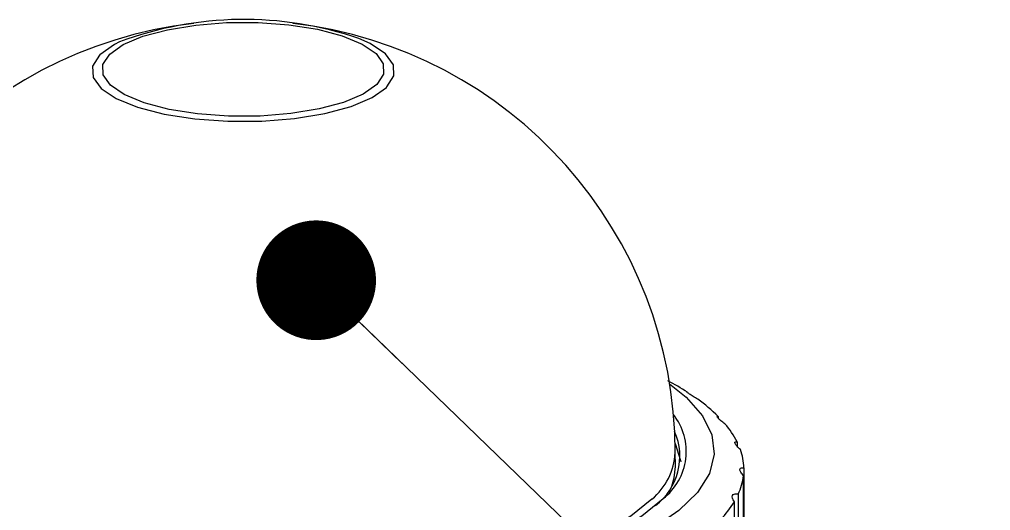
# Model space of a CAD drawing. Header units: millimetres. Extents: x 0 to 297, y 0 to 210.
# Drawn here: x 149.9 to 158.14, y 178.55 to 182.72 of the extents above; entities that cross this region are included whole.
import ezdxf

# ---------------------------------------------------------------- set-up
doc = ezdxf.new("R2010")
doc.units = ezdxf.units.MM
doc.layers.add('图框', color=7, linetype='Continuous')
doc.dimstyles.new('SLDDIMSTYLE0', dxfattribs={"dimtxt": 0.18, "dimasz": 1.016, "dimexe": 0, "dimexo": 0.0625, "dimgap": 0, "dimtad": 0, "dimtih": 1, "dimtoh": 1, "dimdec": 0, "dimrnd": 1e-09, "dimzin": 0, "dimdsep": 46, "dimtxsty": 'Standard', "dimblk1": 'DOT', "dimblk2": 'DOT', "dimsah": 1, "dimcen": 0.09, "dimadec": 0, "dimazin": 0, "dimtfac": 1.016, "dimtdec": 0, "dimtofl": 0, "dimtmove": 0, "dimatfit": 3, "dimldrblk": 'DOT', "dimfxl": 1, "dimfrac": 2, "dimtolj": 1, "dimtzin": 0, "dimarcsym": 0})

# ---------------------------------------------------------------- blocks, each defined once
blk = doc.blocks.new('_Dot')
at = {"color": 0, "linetype": 'ByBlock', "lineweight": -2}
blk.add_line((-0.5, 0), (-1, 0), dxfattribs=at)
at = {"color": 0, "linetype": 'ByBlock', "const_width": 0.5}
blk.add_lwpolyline([(-0.25, 0, 1), (0.25, 0, 1)], format="xyb", close=True, dxfattribs=at)

msp = doc.modelspace()

# ---------------------------------------------------------------- linework, layer by layer
at = {"color": 7, "linetype": 'Continuous', "lineweight": 25}
for p, q in [((155.8304, 179.3489), (155.8304, 179.3334)), ((155.9911, 179.1331), (155.9911, 179.0953)), ((155.4677, 178.9238), (155.4654, 179.0492)), ((156.0486, 178.9116), (156.0486, 178.2074)), ((156.0456, 178.1417), (156.0456, 178.846)), ((156.0015, 178.6899), (156.0015, 177.9856)), ((155.9677, 177.921), (155.9677, 178.6252))]:
    msp.add_line(p, q, dxfattribs=at)
at = {"color": 7, "linetype": 'Continuous', "lineweight": 25, "flags": 128}
for points in [[(152.9317, 182.1652), (152.8171, 182.0844), (152.6514, 182.0142), (152.443, 181.9579), (152.2022, 181.9186), (151.9413, 181.8981), (151.6731, 181.8975), (151.4113, 181.9167), (151.1689, 181.9549), (150.9581, 182.0102), (150.7895, 182.0796), (150.6714, 182.1599), (150.6099, 182.2469), (150.608, 182.3362), (150.6658, 182.4235), (150.7805, 182.5043), (150.9461, 182.5746), (151.1546, 182.6308), (151.3953, 182.6701), (151.6563, 182.6906), (151.9244, 182.6913), (152.1862, 182.672), (152.4286, 182.6338), (152.6394, 182.5786), (152.808, 182.5091), (152.9261, 182.4289), (152.9876, 182.3419), (152.9895, 182.2525), (152.9317, 182.1652)], [(150.7495, 182.5267), (150.7055, 182.5045), (150.5829, 182.418)], [(153.0186, 182.1448), (153.0778, 182.2383), (153.0733, 182.3339), (153.0052, 182.4268), (152.8771, 182.5124), (152.7815, 182.5554)], [(150.579, 182.4141), (150.5197, 182.3205), (150.5243, 182.2249), (150.5923, 182.132), (150.7205, 182.0465), (150.9024, 181.9726), (151.1289, 181.9139), (151.3889, 181.8735), (151.6693, 181.8533), (151.9561, 181.8543), (152.2351, 181.8766), (152.4923, 181.9189), (152.715, 181.9791), (152.892, 182.0544), (153.0146, 182.1408)], [(155.4187, 179.6249), (155.5589, 179.5125), (155.698, 179.355), (155.7781, 179.1931), (155.7978, 179.029), (155.757, 178.8654), (155.6561, 178.7048), (155.4967, 178.5494), (155.2813, 178.4018), (155.0131, 178.2641), (154.6961, 178.1385), (154.3353, 178.0267), (153.936, 177.9307), (153.5043, 177.8517), (153.0467, 177.7909), (152.5702, 177.7494), (152.0821, 177.7277), (151.5896, 177.7262), (151.1003, 177.7449), (150.6216, 177.7834), (150.1607, 177.8413), (149.7247, 177.9176)], [(155.4646, 179.1205), (155.5112, 178.9751), (155.5127, 178.9634)], [(155.2682, 178.6462), (155.088, 178.5016), (154.8537, 178.3658), (154.5694, 178.2411), (154.2395, 178.1296), (153.8696, 178.033), (153.4656, 177.953), (153.0343, 177.8909), (152.5827, 177.8477), (152.1182, 177.8241), (151.6485, 177.8205), (151.1812, 177.8369), (150.7241, 177.8731), (150.2846, 177.9285), (149.87, 178.0022), (149.4871, 178.093), (149.1421, 178.1993), (148.8408, 178.3194), (148.588, 178.4515), (148.3879, 178.5932), (148.2438, 178.7422), (148.1582, 178.8962), (148.1321, 179.0417)], [(155.4361, 178.7559), (155.458, 178.827), (155.4677, 178.9238)], [(149.5383, 178.0534), (149.9337, 177.9669), (150.3586, 177.8976), (150.8061, 177.8465), (151.2694, 177.8146), (151.7409, 177.8023), (152.2134, 177.8098), (152.6794, 177.8369), (153.1314, 177.8834), (153.5625, 177.9483), (153.9657, 178.0307), (154.3348, 178.1294), (154.6638, 178.2426), (154.9477, 178.3688), (155.1819, 178.5057), (155.3628, 178.6514)]]:
    msp.add_lwpolyline(points, dxfattribs=at)
at = {"color": 7, "linetype": 'Continuous', "lineweight": 25}
for centre, radius, start, end in [((151.8056, 179.7044), 3.0134, 71.10316, 110.51578), ((151.7988, 179.0417), 3.6667, 96.58701, 180), ((151.7988, 179.0417), 3.6667, 0, 83.41299), ((154.2682, 177.5155), 2.4186, 57.42549, 62.0474), ((154.831, 178.3365), 1.4226, 45.36967, 54.50076), ((155.0535, 179.0518), 0.5059, 307.68076, 38.18748), ((155.306, 178.784), 0.7689, 27.00522, 40.77344), ((154.9815, 179.0106), 0.524, 307.18503, 23.76708), ((155.5506, 178.8982), 0.4982, 1.54936, 19.94635), ((154.9162, 179.0687), 0.5498, 309.79414, 357.18695), ((155.5235, 178.9092), 0.5259, 335.35303, 353.09646), ((155.2293, 179.0723), 0.8632, 316.06268, 328.8074)]:
    msp.add_arc(centre, radius, start, end, dxfattribs=at)
for points, knots in [([(150.5829, 182.418), (150.5822, 182.4173), (150.5809, 182.416), (150.5795, 182.4147), (150.579, 182.4141)], [0, 0, 0, 0, 0.560001, 1, 1, 1, 1]), ([(153.0146, 182.1408), (153.0153, 182.1416), (153.0167, 182.1429), (153.018, 182.1442), (153.0186, 182.1448)], [0, 0, 0, 0, 0.559999, 1, 1, 1, 1]), ([(155.657, 179.4946), (155.6434, 179.503), (155.616, 179.5198), (155.5856, 179.5395), (155.5691, 179.5513), (155.5666, 179.5545), (155.5695, 179.5538), (155.5703, 179.5536)], [0, 0, 0, 0, 0.237051, 0.475069, 0.694996, 0.910662, 1, 1, 1, 1]), ([(155.8883, 179.2861), (155.8762, 179.2952), (155.8518, 179.3134), (155.8283, 179.3345), (155.8192, 179.3469), (155.8225, 179.3501), (155.8286, 179.3492), (155.8304, 179.3489)], [0, 0, 0, 0, 0.237051, 0.475069, 0.694996, 0.910662, 1, 1, 1, 1]), ([(156.0189, 179.0681), (156.0086, 179.0778), (155.9879, 179.0971), (155.9718, 179.1193), (155.9704, 179.132), (155.9794, 179.1349), (155.9885, 179.1335), (155.9911, 179.1331)], [0, 0, 0, 0, 0.237051, 0.475069, 0.694996, 0.910662, 1, 1, 1, 1]), ([(156.0456, 178.846), (156.0374, 178.8562), (156.0208, 178.8765), (156.0125, 178.8993), (156.0188, 178.9119), (156.0334, 178.9141), (156.0452, 178.9122), (156.0486, 178.9116)], [0, 0, 0, 0, 0.237051, 0.475069, 0.694996, 0.910662, 1, 1, 1, 1]), ([(155.9677, 178.6252), (155.9617, 178.6357), (155.9498, 178.6568), (155.9495, 178.6798), (155.9633, 178.6919), (155.9831, 178.6933), (155.9973, 178.6907), (156.0015, 178.6899)], [0, 0, 0, 0, 0.237051, 0.475069, 0.694996, 0.910662, 1, 1, 1, 1])]:
    msp.add_open_spline(points, degree=3, knots=knots, dxfattribs=at)

# ---------------------------------------------------------------- leaders
at = {"layer": '图框'}
msp.add_leader([(152.4182, 180.5046), (191.6839, 142.5862)], dimstyle='SLDDIMSTYLE0', dxfattribs=at)

doc.saveas('drawing.dxf')
